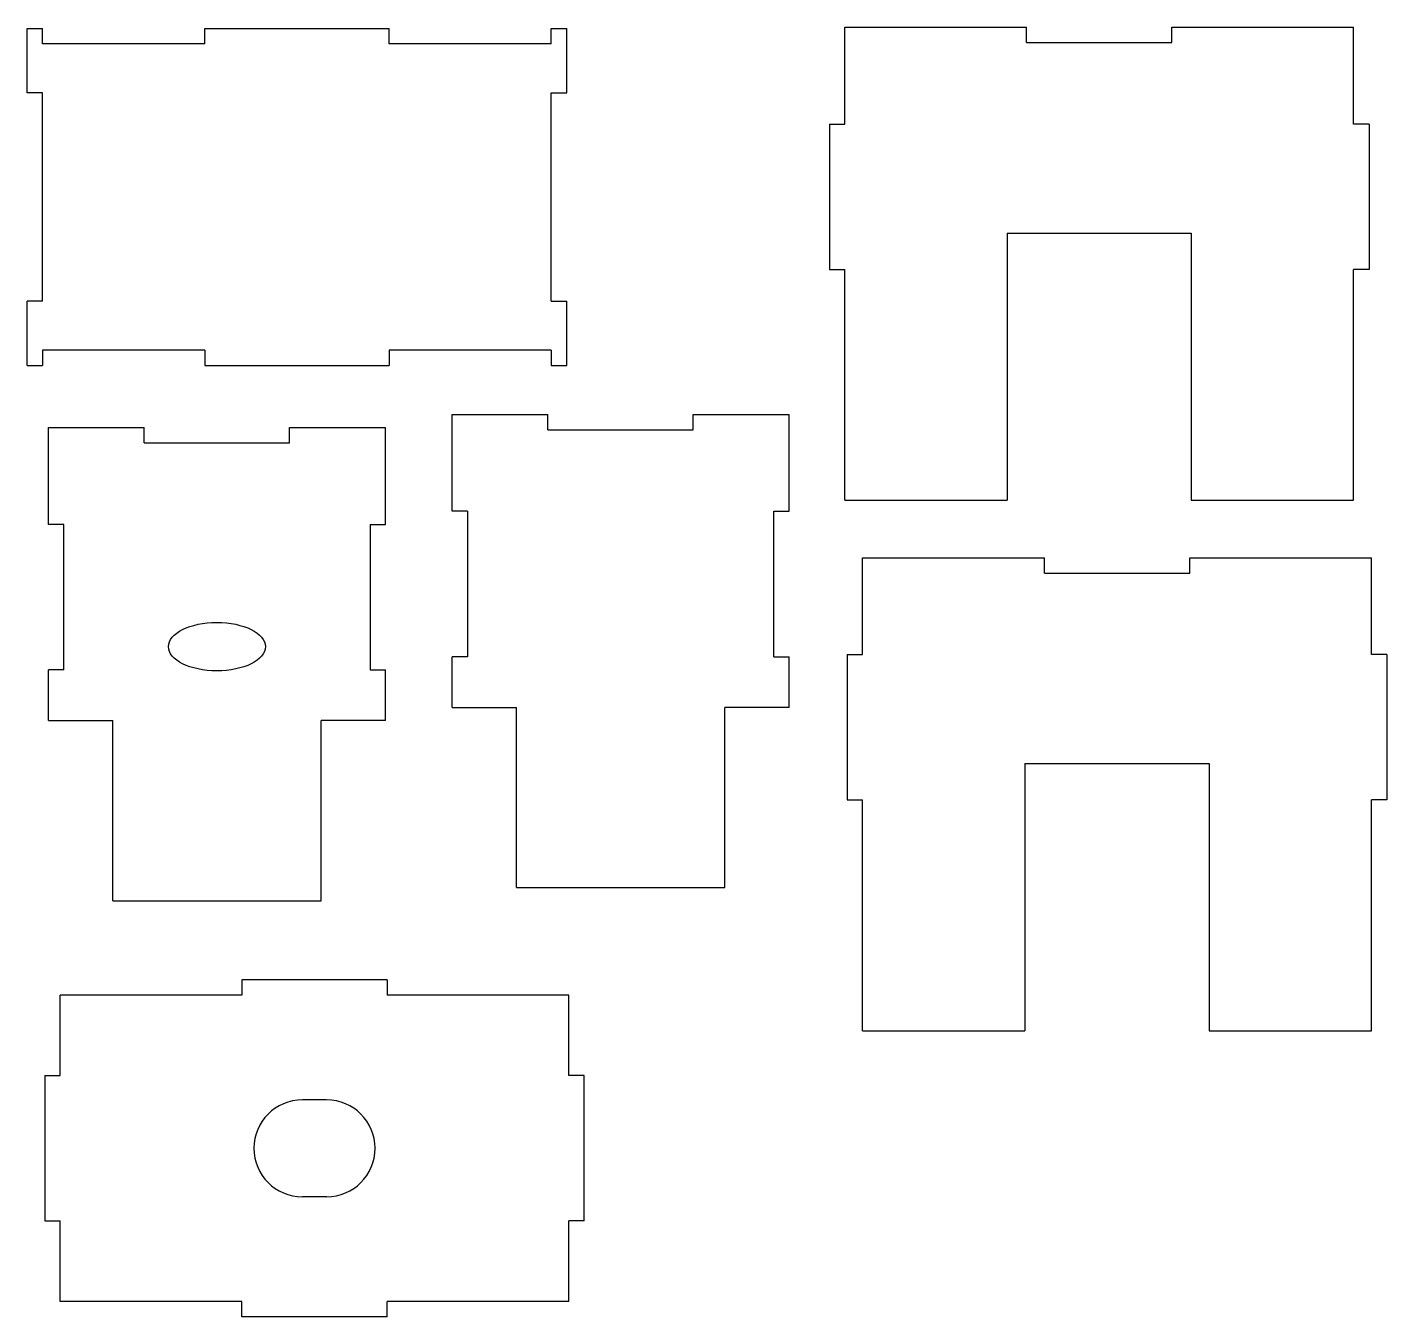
# Model space of a CAD drawing. Header units: millimetres. Extents: x 13 to 294, y 24 to 290.
import ezdxf

# ---------------------------------------------------------------- set-up
doc = ezdxf.new("R2010")
doc.units = ezdxf.units.MM

msp = doc.modelspace()

# ---------------------------------------------------------------- linework, layer by layer
at = {"color": 7, "linetype": 'Continuous', "lineweight": 25}
for p, q in [((13.17, 276.69), (13.17, 289.96)), ((13.17, 289.96), (16.34, 289.96)), ((16.34, 286.79), (16.34, 289.96)), ((49.84, 286.79), (49.84, 289.96)), ((49.84, 289.96), (87.84, 289.96)), ((87.84, 286.79), (87.84, 289.96)), ((121.34, 286.79), (121.34, 289.96)), ((121.34, 289.96), (124.52, 289.96)), ((124.52, 276.69), (124.52, 289.96)), ((181.92, 270.26), (181.92, 290.26)), ((181.92, 290.26), (219.42, 290.26)), ((219.42, 287.08), (219.42, 290.26)), ((249.42, 290.26), (286.92, 290.26)), ((249.42, 287.08), (249.42, 290.26)), ((286.92, 270.26), (286.92, 290.26)), ((49.84, 286.79), (16.34, 286.79)), ((121.34, 286.79), (87.84, 286.79)), ((219.42, 287.08), (249.42, 287.08)), ((16.34, 276.69), (13.17, 276.69)), ((16.34, 233.69), (16.34, 276.69)), ((121.34, 276.69), (124.52, 276.69)), ((121.34, 233.69), (121.34, 276.69)), ((178.75, 270.26), (178.75, 240.26)), ((178.75, 270.26), (181.92, 270.26)), ((290.1, 270.26), (286.92, 270.26)), ((290.1, 270.26), (290.1, 240.26)), ((215.42, 247.78), (253.42, 247.78)), ((215.42, 247.78), (215.42, 192.61)), ((253.42, 247.78), (253.42, 192.61)), ((178.75, 240.26), (181.92, 240.26)), ((181.92, 192.61), (181.92, 240.26)), ((290.1, 240.26), (286.92, 240.26)), ((286.92, 192.61), (286.92, 240.26)), ((13.17, 220.41), (13.17, 233.69)), ((16.34, 233.69), (13.17, 233.69)), ((121.34, 233.69), (124.52, 233.69)), ((124.52, 220.41), (124.52, 233.69)), ((49.84, 223.59), (16.34, 223.59)), ((16.34, 223.59), (16.34, 220.41)), ((49.84, 223.59), (49.84, 220.41)), ((87.84, 223.59), (87.84, 220.41)), ((121.34, 223.59), (87.84, 223.59)), ((121.34, 223.59), (121.34, 220.41)), ((13.17, 220.41), (16.34, 220.41)), ((49.84, 220.41), (87.84, 220.41)), ((121.34, 220.41), (124.52, 220.41)), ((100.86, 190.34), (100.86, 210.34)), ((100.86, 210.34), (120.64, 210.34)), ((120.64, 207.17), (120.64, 210.34)), ((150.64, 207.17), (150.64, 210.34)), ((150.64, 210.34), (170.41, 210.34)), ((170.41, 190.34), (170.41, 210.34)), ((17.55, 187.62), (17.55, 207.62)), ((17.55, 207.62), (37.32, 207.62)), ((37.32, 204.44), (37.32, 207.62)), ((67.32, 204.44), (67.32, 207.62)), ((67.32, 207.62), (87.1, 207.62)), ((87.1, 187.62), (87.1, 207.62)), ((120.64, 207.17), (150.64, 207.17)), ((37.32, 204.44), (67.32, 204.44)), ((181.92, 192.61), (215.42, 192.61)), ((253.42, 192.61), (286.92, 192.61)), ((104.04, 190.34), (100.86, 190.34)), ((104.04, 190.34), (104.04, 160.34)), ((167.24, 190.34), (170.41, 190.34)), ((167.24, 160.34), (167.24, 190.34)), ((20.72, 187.62), (17.55, 187.62)), ((20.72, 157.62), (20.72, 187.62)), ((83.92, 187.62), (87.1, 187.62)), ((83.92, 187.62), (83.92, 157.62)), ((185.59, 160.76), (185.59, 180.76)), ((185.59, 180.76), (223.09, 180.76)), ((223.09, 177.58), (223.09, 180.76)), ((253.09, 180.76), (290.59, 180.76)), ((253.09, 177.58), (253.09, 180.76)), ((290.59, 160.76), (290.59, 180.76)), ((223.09, 177.58), (253.09, 177.58)), ((100.86, 149.87), (100.86, 160.34)), ((104.04, 160.34), (100.86, 160.34)), ((167.24, 160.34), (170.41, 160.34)), ((170.41, 149.87), (170.41, 160.34)), ((182.41, 160.76), (182.41, 130.76)), ((182.41, 160.76), (185.59, 160.76)), ((293.76, 160.76), (290.59, 160.76)), ((293.76, 160.76), (293.76, 130.76)), ((17.55, 147.14), (17.55, 157.62)), ((20.72, 157.62), (17.55, 157.62)), ((83.92, 157.62), (87.1, 157.62)), ((87.1, 147.14), (87.1, 157.62)), ((100.86, 149.87), (114.14, 149.87)), ((114.14, 112.69), (114.14, 149.87)), ((170.41, 149.87), (157.14, 149.87)), ((157.14, 112.69), (157.14, 149.87)), ((17.55, 147.14), (30.82, 147.14)), ((30.82, 109.97), (30.82, 147.14)), ((87.1, 147.14), (73.82, 147.14)), ((73.82, 109.97), (73.82, 147.14)), ((219.09, 138.28), (257.09, 138.28)), ((219.09, 138.28), (219.09, 83.11)), ((257.09, 138.28), (257.09, 83.11)), ((182.41, 130.76), (185.59, 130.76)), ((185.59, 83.11), (185.59, 130.76)), ((293.76, 130.76), (290.59, 130.76)), ((290.59, 83.11), (290.59, 130.76)), ((114.14, 112.69), (157.14, 112.69)), ((30.82, 109.97), (73.82, 109.97)), ((57.46, 93.64), (57.46, 90.47)), ((87.46, 93.64), (57.46, 93.64)), ((87.46, 93.64), (87.46, 90.47)), ((19.96, 73.87), (19.96, 90.47)), ((57.46, 90.47), (19.96, 90.47)), ((124.96, 90.47), (87.46, 90.47)), ((124.96, 73.87), (124.96, 90.47)), ((185.59, 83.11), (219.09, 83.11)), ((257.09, 83.11), (290.59, 83.11)), ((16.78, 73.87), (16.78, 43.87)), ((16.78, 73.87), (19.96, 73.87)), ((128.13, 73.87), (124.96, 73.87)), ((128.13, 43.87), (128.13, 73.87)), ((74.96, 68.87), (69.96, 68.87)), ((74.96, 48.87), (69.96, 48.87)), ((16.78, 43.87), (19.96, 43.87)), ((19.96, 27.27), (19.96, 43.87)), ((128.13, 43.87), (124.96, 43.87)), ((124.96, 27.27), (124.96, 43.87)), ((57.46, 27.27), (19.96, 27.27)), ((57.46, 24.09), (57.46, 27.27)), ((124.96, 27.27), (87.46, 27.27)), ((87.46, 24.09), (87.46, 27.27)), ((87.46, 24.09), (57.46, 24.09))]:
    msp.add_line(p, q, dxfattribs=at)
for centre, start, end in [((69.96, 58.87), 90, 180), ((74.96, 58.87), 0, 90), ((69.96, 58.87), 180, 270), ((74.96, 58.87), 270, 0)]:
    msp.add_arc(centre, 10, start, end, dxfattribs=at)
msp.add_ellipse((52.32, 162.41), major_axis=(-10, 0), ratio=0.5, dxfattribs=at)

doc.saveas('drawing.dxf')
